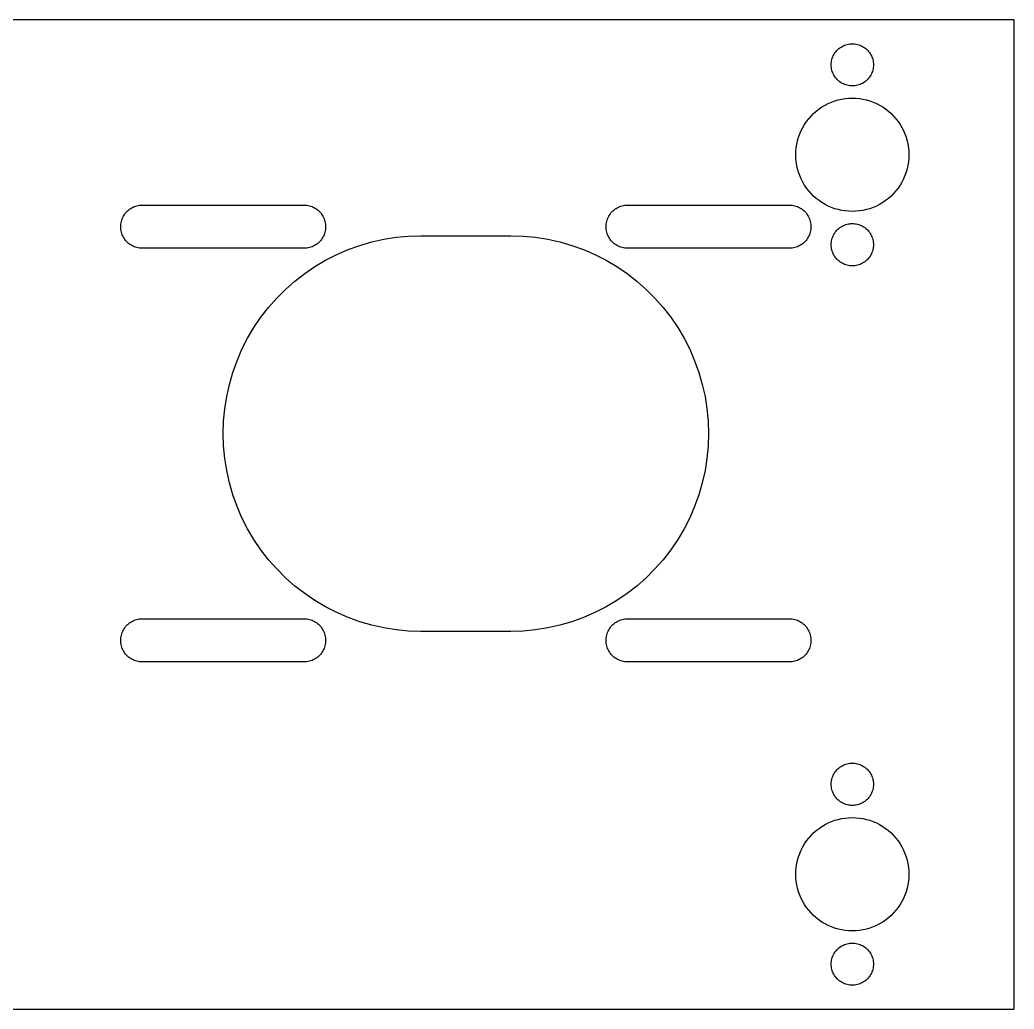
# Model space of a CAD drawing. Header units: metres. Extents: x 0 to 702, y 0 to 290.
# Drawn here: x 612.7 to 668, y 0 to 55 of the extents above; entities that cross this region are included whole.
import ezdxf

# ---------------------------------------------------------------- set-up
doc = ezdxf.new("R2010")
doc.units = ezdxf.units.M

msp = doc.modelspace()

# ---------------------------------------------------------------- linework, layer by layer
for p, q in [((668, 55), (350, 55)), ((668, 0), (668, 55)), ((658.708, 53.6381), (658.78, 53.6542)), ((658.78, 53.6542), (658.853, 53.6657)), ((658.853, 53.6657), (658.926, 53.6727)), ((658.926, 53.6727), (659, 53.675)), ((659, 53.675), (659.074, 53.6727)), ((659.074, 53.6727), (659.147, 53.6657)), ((659.147, 53.6657), (659.22, 53.6542)), ((659.22, 53.6542), (659.292, 53.6381)), ((657.97, 53.0661), (658.008, 53.1296)), ((658.008, 53.1296), (658.049, 53.1906)), ((658.049, 53.1906), (658.095, 53.249)), ((658.095, 53.249), (658.143, 53.3043)), ((658.143, 53.3043), (658.196, 53.3565)), ((658.196, 53.3565), (658.251, 53.4053)), ((658.251, 53.4053), (658.309, 53.4506)), ((658.309, 53.4506), (658.37, 53.4921)), ((658.37, 53.4921), (658.434, 53.5296)), ((658.434, 53.5296), (658.5, 53.5632)), ((658.5, 53.5632), (658.567, 53.5925)), ((658.567, 53.5925), (658.637, 53.6175)), ((658.637, 53.6175), (658.708, 53.6381)), ((659.292, 53.6381), (659.363, 53.6175)), ((659.363, 53.6175), (659.433, 53.5925)), ((659.433, 53.5925), (659.5, 53.5632)), ((659.5, 53.5632), (659.566, 53.5296)), ((659.566, 53.5296), (659.63, 53.4921)), ((659.63, 53.4921), (659.691, 53.4506)), ((659.691, 53.4506), (659.749, 53.4053)), ((659.749, 53.4053), (659.804, 53.3565)), ((659.804, 53.3565), (659.857, 53.3043)), ((659.857, 53.3043), (659.905, 53.249)), ((659.905, 53.249), (659.951, 53.1906)), ((659.951, 53.1906), (659.992, 53.1296)), ((659.992, 53.1296), (660.03, 53.0661)), ((657.825, 52.5), (657.827, 52.5738)), ((657.827, 52.5738), (657.834, 52.6473)), ((657.834, 52.6473), (657.846, 52.7202)), ((657.846, 52.7202), (657.862, 52.7922)), ((657.862, 52.7922), (657.883, 52.8631)), ((657.883, 52.8631), (657.908, 52.9325)), ((657.908, 52.9325), (657.937, 53.0003)), ((657.937, 53.0003), (657.97, 53.0661)), ((660.03, 53.0661), (660.063, 53.0003)), ((660.063, 53.0003), (660.092, 52.9325)), ((660.092, 52.9325), (660.117, 52.8631)), ((660.117, 52.8631), (660.138, 52.7922)), ((660.138, 52.7922), (660.154, 52.7202)), ((660.154, 52.7202), (660.166, 52.6473)), ((660.166, 52.6473), (660.173, 52.5738)), ((660.173, 52.5738), (660.175, 52.5)), ((657.827, 52.4262), (657.825, 52.5)), ((657.834, 52.3527), (657.827, 52.4262)), ((657.846, 52.2798), (657.834, 52.3527)), ((657.862, 52.2078), (657.846, 52.2798)), ((657.883, 52.1369), (657.862, 52.2078)), ((657.908, 52.0674), (657.883, 52.1369)), ((657.937, 51.9997), (657.908, 52.0674)), ((657.97, 51.9339), (657.937, 51.9997)), ((660.063, 51.9997), (660.03, 51.9339)), ((660.092, 52.0674), (660.063, 51.9997)), ((660.117, 52.1369), (660.092, 52.0674)), ((660.138, 52.2078), (660.117, 52.1369)), ((660.154, 52.2798), (660.138, 52.2078)), ((660.166, 52.3527), (660.154, 52.2798)), ((660.173, 52.4262), (660.166, 52.3527)), ((660.175, 52.5), (660.173, 52.4262)), ((658.008, 51.8704), (657.97, 51.9339)), ((658.049, 51.8093), (658.008, 51.8704)), ((658.095, 51.751), (658.049, 51.8093)), ((658.143, 51.6956), (658.095, 51.751)), ((658.196, 51.6434), (658.143, 51.6956)), ((658.251, 51.5946), (658.196, 51.6434)), ((658.309, 51.5494), (658.251, 51.5946)), ((658.37, 51.5079), (658.309, 51.5494)), ((658.434, 51.4703), (658.37, 51.5079)), ((658.5, 51.4368), (658.434, 51.4703)), ((658.567, 51.4075), (658.5, 51.4368)), ((659.5, 51.4368), (659.433, 51.4075)), ((659.566, 51.4703), (659.5, 51.4368)), ((659.63, 51.5079), (659.566, 51.4703)), ((659.691, 51.5494), (659.63, 51.5079)), ((659.749, 51.5946), (659.691, 51.5494)), ((659.804, 51.6434), (659.749, 51.5946)), ((659.857, 51.6956), (659.804, 51.6434)), ((659.905, 51.751), (659.857, 51.6956)), ((659.951, 51.8093), (659.905, 51.751)), ((659.992, 51.8704), (659.951, 51.8093)), ((660.03, 51.9339), (659.992, 51.8704)), ((658.637, 51.3825), (658.567, 51.4075)), ((658.708, 51.3619), (658.637, 51.3825)), ((658.78, 51.3458), (658.708, 51.3619)), ((658.853, 51.3343), (658.78, 51.3458)), ((658.926, 51.3273), (658.853, 51.3343)), ((659, 51.325), (658.926, 51.3273)), ((659.074, 51.3273), (659, 51.325)), ((659.147, 51.3343), (659.074, 51.3273)), ((659.22, 51.3458), (659.147, 51.3343)), ((659.292, 51.3619), (659.22, 51.3458)), ((659.363, 51.3825), (659.292, 51.3619)), ((659.433, 51.4075), (659.363, 51.3825)), ((657.482, 50.2604), (657.659, 50.3502)), ((657.659, 50.3502), (657.84, 50.4288)), ((657.84, 50.4288), (658.027, 50.4958)), ((658.027, 50.4958), (658.217, 50.551)), ((658.217, 50.551), (658.41, 50.5942)), ((658.41, 50.5942), (658.605, 50.6252)), ((658.605, 50.6252), (658.802, 50.6438)), ((658.802, 50.6438), (659, 50.65)), ((659, 50.65), (659.198, 50.6438)), ((659.198, 50.6438), (659.395, 50.6252)), ((659.395, 50.6252), (659.59, 50.5942)), ((659.59, 50.5942), (659.783, 50.551)), ((659.783, 50.551), (659.973, 50.4958)), ((659.973, 50.4958), (660.16, 50.4288)), ((660.16, 50.4288), (660.341, 50.3502)), ((660.341, 50.3502), (660.518, 50.2604)), ((656.704, 49.6563), (656.844, 49.7962)), ((656.844, 49.7962), (656.992, 49.9271)), ((656.992, 49.9271), (657.148, 50.0484)), ((657.148, 50.0484), (657.312, 50.1596)), ((657.312, 50.1596), (657.482, 50.2604)), ((660.518, 50.2604), (660.688, 50.1596)), ((660.688, 50.1596), (660.852, 50.0484)), ((660.852, 50.0484), (661.008, 49.9271)), ((661.008, 49.9271), (661.156, 49.7962)), ((661.156, 49.7962), (661.296, 49.6563)), ((656.34, 49.1879), (656.452, 49.3515)), ((656.452, 49.3515), (656.573, 49.5079)), ((656.573, 49.5079), (656.704, 49.6563)), ((661.296, 49.6563), (661.427, 49.5079)), ((661.427, 49.5079), (661.548, 49.3515)), ((661.548, 49.3515), (661.66, 49.1879)), ((656.071, 48.6596), (656.15, 48.8412)), ((656.15, 48.8412), (656.24, 49.0175)), ((656.24, 49.0175), (656.34, 49.1879)), ((661.66, 49.1879), (661.76, 49.0175)), ((661.76, 49.0175), (661.85, 48.8412)), ((661.85, 48.8412), (661.929, 48.6596)), ((655.906, 48.0902), (655.949, 48.2834)), ((655.949, 48.2834), (656.004, 48.4734)), ((656.004, 48.4734), (656.071, 48.6596)), ((661.929, 48.6596), (661.996, 48.4734)), ((661.996, 48.4734), (662.051, 48.2834)), ((662.051, 48.2834), (662.094, 48.0902)), ((655.85, 47.5), (655.856, 47.6978)), ((655.856, 47.6978), (655.875, 47.8948)), ((655.875, 47.8948), (655.906, 48.0902)), ((662.094, 48.0902), (662.125, 47.8948)), ((662.125, 47.8948), (662.144, 47.6978)), ((662.144, 47.6978), (662.15, 47.5)), ((655.856, 47.3022), (655.85, 47.5)), ((655.875, 47.1052), (655.856, 47.3022)), ((655.906, 46.9097), (655.875, 47.1052)), ((662.125, 47.1052), (662.094, 46.9097)), ((662.144, 47.3022), (662.125, 47.1052)), ((662.15, 47.5), (662.144, 47.3022)), ((655.949, 46.7166), (655.906, 46.9097)), ((656.004, 46.5266), (655.949, 46.7166)), ((656.071, 46.3404), (656.004, 46.5266)), ((661.996, 46.5266), (661.929, 46.3404)), ((662.051, 46.7166), (661.996, 46.5266)), ((662.094, 46.9097), (662.051, 46.7166)), ((656.15, 46.1588), (656.071, 46.3404)), ((656.24, 45.9825), (656.15, 46.1588)), ((656.34, 45.8121), (656.24, 45.9825)), ((661.76, 45.9825), (661.66, 45.8121)), ((661.85, 46.1588), (661.76, 45.9825)), ((661.929, 46.3404), (661.85, 46.1588)), ((656.452, 45.6485), (656.34, 45.8121)), ((656.573, 45.4921), (656.452, 45.6485)), ((656.704, 45.3437), (656.573, 45.4921)), ((661.427, 45.4921), (661.296, 45.3437)), ((661.548, 45.6485), (661.427, 45.4921)), ((661.66, 45.8121), (661.548, 45.6485)), ((656.844, 45.2037), (656.704, 45.3437)), ((656.992, 45.0729), (656.844, 45.2037)), ((657.148, 44.9516), (656.992, 45.0729)), ((657.312, 44.8404), (657.148, 44.9516)), ((657.482, 44.7396), (657.312, 44.8404)), ((660.688, 44.8404), (660.518, 44.7396)), ((660.852, 44.9516), (660.688, 44.8404)), ((661.008, 45.0729), (660.852, 44.9516)), ((661.156, 45.2037), (661.008, 45.0729)), ((661.296, 45.3437), (661.156, 45.2037)), ((618.529, 44.2053), (618.575, 44.2649)), ((618.575, 44.2649), (618.625, 44.3214)), ((618.625, 44.3214), (618.679, 44.3748)), ((618.679, 44.3748), (618.735, 44.4246)), ((618.735, 44.4246), (618.795, 44.4708)), ((618.795, 44.4708), (618.857, 44.5132)), ((618.857, 44.5132), (618.922, 44.5516)), ((618.922, 44.5516), (618.989, 44.5858)), ((618.989, 44.5858), (619.058, 44.6157)), ((619.058, 44.6157), (619.129, 44.6413)), ((619.129, 44.6413), (619.202, 44.6623)), ((619.202, 44.6623), (619.275, 44.6787)), ((619.275, 44.6787), (619.35, 44.6905)), ((619.35, 44.6905), (619.425, 44.6976)), ((619.425, 44.6976), (619.5, 44.7)), ((619.5, 44.7), (628.5, 44.7)), ((628.5, 44.7), (628.575, 44.6976)), ((628.575, 44.6976), (628.65, 44.6905)), ((628.65, 44.6905), (628.725, 44.6787)), ((628.725, 44.6787), (628.798, 44.6623)), ((628.798, 44.6623), (628.871, 44.6413)), ((628.871, 44.6413), (628.942, 44.6157)), ((628.942, 44.6157), (629.011, 44.5858)), ((629.011, 44.5858), (629.078, 44.5516)), ((629.078, 44.5516), (629.143, 44.5132)), ((629.143, 44.5132), (629.205, 44.4708)), ((629.205, 44.4708), (629.265, 44.4246)), ((629.265, 44.4246), (629.321, 44.3748)), ((629.321, 44.3748), (629.375, 44.3214)), ((629.375, 44.3214), (629.425, 44.2649)), ((629.425, 44.2649), (629.471, 44.2053)), ((645.529, 44.2053), (645.575, 44.2649)), ((645.575, 44.2649), (645.625, 44.3214)), ((645.625, 44.3214), (645.679, 44.3748)), ((645.679, 44.3748), (645.735, 44.4246)), ((645.735, 44.4246), (645.795, 44.4708)), ((645.795, 44.4708), (645.857, 44.5132)), ((645.857, 44.5132), (645.922, 44.5516)), ((645.922, 44.5516), (645.989, 44.5858)), ((645.989, 44.5858), (646.058, 44.6157)), ((646.058, 44.6157), (646.129, 44.6413)), ((646.129, 44.6413), (646.202, 44.6623)), ((646.202, 44.6623), (646.275, 44.6787)), ((646.275, 44.6787), (646.35, 44.6905)), ((646.35, 44.6905), (646.425, 44.6976)), ((646.425, 44.6976), (646.5, 44.7)), ((646.5, 44.7), (655.5, 44.7)), ((655.5, 44.7), (655.575, 44.6976)), ((655.575, 44.6976), (655.65, 44.6905)), ((655.65, 44.6905), (655.725, 44.6787)), ((655.725, 44.6787), (655.798, 44.6623)), ((655.798, 44.6623), (655.871, 44.6413)), ((655.871, 44.6413), (655.942, 44.6157)), ((655.942, 44.6157), (656.011, 44.5858)), ((656.011, 44.5858), (656.078, 44.5516)), ((656.078, 44.5516), (656.143, 44.5132)), ((656.143, 44.5132), (656.205, 44.4708)), ((656.205, 44.4708), (656.265, 44.4246)), ((656.265, 44.4246), (656.321, 44.3748)), ((656.321, 44.3748), (656.375, 44.3214)), ((656.375, 44.3214), (656.425, 44.2649)), ((656.425, 44.2649), (656.471, 44.2053)), ((657.659, 44.6498), (657.482, 44.7396)), ((657.84, 44.5712), (657.659, 44.6498)), ((658.027, 44.5042), (657.84, 44.5712)), ((658.217, 44.449), (658.027, 44.5042)), ((658.41, 44.4058), (658.217, 44.449)), ((658.605, 44.3748), (658.41, 44.4058)), ((658.802, 44.3562), (658.605, 44.3748)), ((659, 44.35), (658.802, 44.3562)), ((659.198, 44.3562), (659, 44.35)), ((659.395, 44.3748), (659.198, 44.3562)), ((659.59, 44.4058), (659.395, 44.3748)), ((659.783, 44.449), (659.59, 44.4058)), ((659.973, 44.5042), (659.783, 44.449)), ((660.16, 44.5712), (659.973, 44.5042)), ((660.341, 44.6498), (660.16, 44.5712)), ((660.518, 44.7396), (660.341, 44.6498)), ((618.309, 43.6504), (618.321, 43.7249)), ((618.321, 43.7249), (618.338, 43.7984)), ((618.338, 43.7984), (618.359, 43.8708)), ((618.359, 43.8708), (618.384, 43.9417)), ((618.384, 43.9417), (618.414, 44.0109)), ((618.414, 44.0109), (618.448, 44.0781)), ((618.448, 44.0781), (618.487, 44.143)), ((618.487, 44.143), (618.529, 44.2053)), ((629.471, 44.2053), (629.513, 44.143)), ((629.513, 44.143), (629.552, 44.0781)), ((629.552, 44.0781), (629.586, 44.0109)), ((629.586, 44.0109), (629.616, 43.9417)), ((629.616, 43.9417), (629.641, 43.8708)), ((629.641, 43.8708), (629.662, 43.7984)), ((629.662, 43.7984), (629.679, 43.7249)), ((629.679, 43.7249), (629.691, 43.6504)), ((645.309, 43.6504), (645.321, 43.7249)), ((645.321, 43.7249), (645.338, 43.7984)), ((645.338, 43.7984), (645.359, 43.8708)), ((645.359, 43.8708), (645.384, 43.9417)), ((645.384, 43.9417), (645.414, 44.0109)), ((645.414, 44.0109), (645.448, 44.0781)), ((645.448, 44.0781), (645.487, 44.143)), ((645.487, 44.143), (645.529, 44.2053)), ((656.471, 44.2053), (656.513, 44.143)), ((656.513, 44.143), (656.552, 44.0781)), ((656.552, 44.0781), (656.586, 44.0109)), ((656.586, 44.0109), (656.616, 43.9417)), ((656.616, 43.9417), (656.641, 43.8708)), ((656.641, 43.8708), (656.662, 43.7984)), ((656.662, 43.7984), (656.679, 43.7249)), ((656.679, 43.7249), (656.691, 43.6504)), ((618.3, 43.5), (618.302, 43.5753)), ((618.302, 43.4246), (618.3, 43.5)), ((618.302, 43.5753), (618.309, 43.6504)), ((618.309, 43.3496), (618.302, 43.4246)), ((618.321, 43.2751), (618.309, 43.3496)), ((618.338, 43.2016), (618.321, 43.2751)), ((618.359, 43.1292), (618.338, 43.2016)), ((629.662, 43.2016), (629.641, 43.1292)), ((629.679, 43.2751), (629.662, 43.2016)), ((629.691, 43.3496), (629.679, 43.2751)), ((629.691, 43.6504), (629.698, 43.5753)), ((629.698, 43.4246), (629.691, 43.3496)), ((629.698, 43.5753), (629.7, 43.5)), ((629.7, 43.5), (629.698, 43.4246)), ((645.3, 43.5), (645.302, 43.5753)), ((645.302, 43.4246), (645.3, 43.5)), ((645.302, 43.5753), (645.309, 43.6504)), ((645.309, 43.3496), (645.302, 43.4246)), ((645.321, 43.2751), (645.309, 43.3496)), ((645.338, 43.2016), (645.321, 43.2751)), ((645.359, 43.1292), (645.338, 43.2016)), ((656.662, 43.2016), (656.641, 43.1292)), ((656.679, 43.2751), (656.662, 43.2016)), ((656.691, 43.3496), (656.679, 43.2751)), ((656.691, 43.6504), (656.698, 43.5753)), ((656.698, 43.4246), (656.691, 43.3496)), ((656.698, 43.5753), (656.7, 43.5)), ((656.7, 43.5), (656.698, 43.4246)), ((658.008, 43.1296), (658.049, 43.1906)), ((658.049, 43.1906), (658.095, 43.249)), ((658.095, 43.249), (658.143, 43.3043)), ((658.143, 43.3043), (658.196, 43.3565)), ((658.196, 43.3565), (658.251, 43.4053)), ((658.251, 43.4053), (658.309, 43.4506)), ((658.309, 43.4506), (658.37, 43.4921)), ((658.37, 43.4921), (658.434, 43.5296)), ((658.434, 43.5296), (658.5, 43.5632)), ((658.5, 43.5632), (658.567, 43.5925)), ((658.567, 43.5925), (658.637, 43.6175)), ((658.637, 43.6175), (658.708, 43.6381)), ((658.708, 43.6381), (658.78, 43.6542)), ((658.78, 43.6542), (658.853, 43.6657)), ((658.853, 43.6657), (658.926, 43.6727)), ((658.926, 43.6727), (659, 43.675)), ((659, 43.675), (659.074, 43.6727)), ((659.074, 43.6727), (659.147, 43.6657)), ((659.147, 43.6657), (659.22, 43.6542)), ((659.22, 43.6542), (659.292, 43.6381)), ((659.292, 43.6381), (659.363, 43.6175)), ((659.363, 43.6175), (659.433, 43.5925)), ((659.433, 43.5925), (659.5, 43.5632)), ((659.5, 43.5632), (659.566, 43.5296)), ((659.566, 43.5296), (659.63, 43.4921)), ((659.63, 43.4921), (659.691, 43.4506)), ((659.691, 43.4506), (659.749, 43.4053)), ((659.749, 43.4053), (659.804, 43.3565)), ((659.804, 43.3565), (659.857, 43.3043)), ((659.857, 43.3043), (659.905, 43.249)), ((659.905, 43.249), (659.951, 43.1906)), ((659.951, 43.1906), (659.992, 43.1296)), ((618.384, 43.0582), (618.359, 43.1292)), ((618.414, 42.9891), (618.384, 43.0582)), ((618.448, 42.9219), (618.414, 42.9891)), ((618.487, 42.857), (618.448, 42.9219)), ((618.529, 42.7946), (618.487, 42.857)), ((618.575, 42.7351), (618.529, 42.7946)), ((618.625, 42.6785), (618.575, 42.7351)), ((618.679, 42.6252), (618.625, 42.6785)), ((618.735, 42.5754), (618.679, 42.6252)), ((629.321, 42.6252), (629.265, 42.5754)), ((629.375, 42.6785), (629.321, 42.6252)), ((629.425, 42.7351), (629.375, 42.6785)), ((629.471, 42.7946), (629.425, 42.7351)), ((629.513, 42.857), (629.471, 42.7946)), ((629.552, 42.9219), (629.513, 42.857)), ((629.586, 42.9891), (629.552, 42.9219)), ((629.616, 43.0582), (629.586, 42.9891)), ((629.641, 43.1292), (629.616, 43.0582)), ((631.601, 42.4616), (632.264, 42.6544)), ((632.264, 42.6544), (632.939, 42.8051)), ((632.939, 42.8051), (633.621, 42.9133)), ((633.621, 42.9133), (634.309, 42.9783)), ((634.309, 42.9783), (635, 43)), ((635, 43), (640, 43)), ((640, 43), (640.691, 42.9783)), ((640.691, 42.9783), (641.379, 42.9133)), ((641.379, 42.9133), (642.061, 42.8051)), ((642.061, 42.8051), (642.736, 42.6544)), ((642.736, 42.6544), (643.399, 42.4616)), ((645.384, 43.0582), (645.359, 43.1292)), ((645.414, 42.9891), (645.384, 43.0582)), ((645.448, 42.9219), (645.414, 42.9891)), ((645.487, 42.857), (645.448, 42.9219)), ((645.529, 42.7946), (645.487, 42.857)), ((645.575, 42.7351), (645.529, 42.7946)), ((645.625, 42.6785), (645.575, 42.7351)), ((645.679, 42.6252), (645.625, 42.6785)), ((645.735, 42.5754), (645.679, 42.6252)), ((656.321, 42.6252), (656.265, 42.5754)), ((656.375, 42.6785), (656.321, 42.6252)), ((656.425, 42.7351), (656.375, 42.6785)), ((656.471, 42.7946), (656.425, 42.7351)), ((656.513, 42.857), (656.471, 42.7946)), ((656.552, 42.9219), (656.513, 42.857)), ((656.586, 42.9891), (656.552, 42.9219)), ((656.616, 43.0582), (656.586, 42.9891)), ((656.641, 43.1292), (656.616, 43.0582)), ((657.827, 42.5738), (657.834, 42.6473)), ((657.834, 42.6473), (657.846, 42.7202)), ((657.846, 42.7202), (657.862, 42.7922)), ((657.862, 42.7922), (657.883, 42.8631)), ((657.883, 42.8631), (657.908, 42.9325)), ((657.908, 42.9325), (657.937, 43.0003)), ((657.937, 43.0003), (657.97, 43.0661)), ((657.97, 43.0661), (658.008, 43.1296)), ((659.992, 43.1296), (660.03, 43.0661)), ((660.03, 43.0661), (660.063, 43.0003)), ((660.063, 43.0003), (660.092, 42.9325)), ((660.092, 42.9325), (660.117, 42.8631)), ((660.117, 42.8631), (660.138, 42.7922)), ((660.138, 42.7922), (660.154, 42.7202)), ((660.154, 42.7202), (660.166, 42.6473)), ((660.166, 42.6473), (660.173, 42.5738)), ((618.795, 42.5292), (618.735, 42.5754)), ((618.857, 42.4868), (618.795, 42.5292)), ((618.922, 42.4484), (618.857, 42.4868)), ((618.989, 42.4142), (618.922, 42.4484)), ((619.058, 42.3843), (618.989, 42.4142)), ((619.129, 42.3587), (619.058, 42.3843)), ((619.202, 42.3377), (619.129, 42.3587)), ((619.275, 42.3212), (619.202, 42.3377)), ((619.35, 42.3094), (619.275, 42.3212)), ((619.425, 42.3024), (619.35, 42.3094)), ((619.5, 42.3), (619.425, 42.3024)), ((628.5, 42.3), (619.5, 42.3)), ((628.575, 42.3024), (628.5, 42.3)), ((628.65, 42.3094), (628.575, 42.3024)), ((628.725, 42.3212), (628.65, 42.3094)), ((628.798, 42.3377), (628.725, 42.3212)), ((628.871, 42.3587), (628.798, 42.3377)), ((628.942, 42.3843), (628.871, 42.3587)), ((629.011, 42.4142), (628.942, 42.3843)), ((629.078, 42.4484), (629.011, 42.4142)), ((629.143, 42.4868), (629.078, 42.4484)), ((629.205, 42.5292), (629.143, 42.4868)), ((629.265, 42.5754), (629.205, 42.5292)), ((630.316, 41.9531), (630.951, 42.2275)), ((630.951, 42.2275), (631.601, 42.4616)), ((643.399, 42.4616), (644.049, 42.2275)), ((644.049, 42.2275), (644.684, 41.9531)), ((645.795, 42.5292), (645.735, 42.5754)), ((645.857, 42.4868), (645.795, 42.5292)), ((645.922, 42.4484), (645.857, 42.4868)), ((645.989, 42.4142), (645.922, 42.4484)), ((646.058, 42.3843), (645.989, 42.4142)), ((646.129, 42.3587), (646.058, 42.3843)), ((646.202, 42.3377), (646.129, 42.3587)), ((646.275, 42.3212), (646.202, 42.3377)), ((646.35, 42.3094), (646.275, 42.3212)), ((646.425, 42.3024), (646.35, 42.3094)), ((646.5, 42.3), (646.425, 42.3024)), ((655.5, 42.3), (646.5, 42.3)), ((655.575, 42.3024), (655.5, 42.3)), ((655.65, 42.3094), (655.575, 42.3024)), ((655.725, 42.3212), (655.65, 42.3094)), ((655.798, 42.3377), (655.725, 42.3212)), ((655.871, 42.3587), (655.798, 42.3377)), ((655.942, 42.3843), (655.871, 42.3587)), ((656.011, 42.4142), (655.942, 42.3843)), ((656.078, 42.4484), (656.011, 42.4142)), ((656.143, 42.4868), (656.078, 42.4484)), ((656.205, 42.5292), (656.143, 42.4868)), ((656.265, 42.5754), (656.205, 42.5292)), ((657.825, 42.5), (657.827, 42.5738)), ((657.827, 42.4262), (657.825, 42.5)), ((657.834, 42.3527), (657.827, 42.4262)), ((657.846, 42.2798), (657.834, 42.3527)), ((657.862, 42.2078), (657.846, 42.2798)), ((657.883, 42.1369), (657.862, 42.2078)), ((657.908, 42.0674), (657.883, 42.1369)), ((657.937, 41.9997), (657.908, 42.0674)), ((660.092, 42.0674), (660.063, 41.9997)), ((660.117, 42.1369), (660.092, 42.0674)), ((660.138, 42.2078), (660.117, 42.1369)), ((660.154, 42.2798), (660.138, 42.2078)), ((660.166, 42.3527), (660.154, 42.2798)), ((660.173, 42.4262), (660.166, 42.3527)), ((660.173, 42.5738), (660.175, 42.5)), ((660.175, 42.5), (660.173, 42.4262)), ((629.106, 41.2876), (629.701, 41.6394)), ((629.701, 41.6394), (630.316, 41.9531)), ((644.684, 41.9531), (645.299, 41.6394)), ((645.299, 41.6394), (645.894, 41.2876)), ((657.97, 41.9339), (657.937, 41.9997)), ((658.008, 41.8704), (657.97, 41.9339)), ((658.049, 41.8093), (658.008, 41.8704)), ((658.095, 41.751), (658.049, 41.8093)), ((658.143, 41.6956), (658.095, 41.751)), ((658.196, 41.6434), (658.143, 41.6956)), ((658.251, 41.5946), (658.196, 41.6434)), ((658.309, 41.5494), (658.251, 41.5946)), ((658.37, 41.5079), (658.309, 41.5494)), ((658.434, 41.4703), (658.37, 41.5079)), ((659.63, 41.5079), (659.566, 41.4703)), ((659.691, 41.5494), (659.63, 41.5079)), ((659.749, 41.5946), (659.691, 41.5494)), ((659.804, 41.6434), (659.749, 41.5946)), ((659.857, 41.6956), (659.804, 41.6434)), ((659.905, 41.751), (659.857, 41.6956)), ((659.951, 41.8093), (659.905, 41.751)), ((659.992, 41.8704), (659.951, 41.8093)), ((660.03, 41.9339), (659.992, 41.8704)), ((660.063, 41.9997), (660.03, 41.9339)), ((628.534, 40.8992), (629.106, 41.2876)), ((645.894, 41.2876), (646.466, 40.8992)), ((658.5, 41.4368), (658.434, 41.4703)), ((658.567, 41.4075), (658.5, 41.4368)), ((658.637, 41.3825), (658.567, 41.4075)), ((658.708, 41.3619), (658.637, 41.3825)), ((658.78, 41.3458), (658.708, 41.3619)), ((658.853, 41.3343), (658.78, 41.3458)), ((658.926, 41.3273), (658.853, 41.3343)), ((659, 41.325), (658.926, 41.3273)), ((659.074, 41.3273), (659, 41.325)), ((659.147, 41.3343), (659.074, 41.3273)), ((659.22, 41.3458), (659.147, 41.3343)), ((659.292, 41.3619), (659.22, 41.3458)), ((659.363, 41.3825), (659.292, 41.3619)), ((659.433, 41.4075), (659.363, 41.3825)), ((659.5, 41.4368), (659.433, 41.4075)), ((659.566, 41.4703), (659.5, 41.4368)), ((627.47, 40.0186), (627.988, 40.4756)), ((627.988, 40.4756), (628.534, 40.8992)), ((646.466, 40.8992), (647.012, 40.4756)), ((647.012, 40.4756), (647.53, 40.0186)), ((626.981, 39.53), (627.47, 40.0186)), ((647.53, 40.0186), (648.019, 39.53)), ((626.524, 39.0117), (626.981, 39.53)), ((648.019, 39.53), (648.476, 39.0117)), ((626.101, 38.4656), (626.524, 39.0117)), ((648.476, 39.0117), (648.899, 38.4656)), ((625.712, 37.8941), (626.101, 38.4656)), ((648.899, 38.4656), (649.288, 37.8941)), ((625.361, 37.2993), (625.712, 37.8941)), ((649.288, 37.8941), (649.639, 37.2993)), ((625.047, 36.6836), (625.361, 37.2993)), ((649.639, 37.2993), (649.953, 36.6836)), ((624.772, 36.0494), (625.047, 36.6836)), ((649.953, 36.6836), (650.228, 36.0494)), ((624.538, 35.3992), (624.772, 36.0494)), ((650.228, 36.0494), (650.462, 35.3992)), ((624.346, 34.7356), (624.538, 35.3992)), ((650.462, 35.3992), (650.654, 34.7356)), ((624.195, 34.0612), (624.346, 34.7356)), ((650.654, 34.7356), (650.805, 34.0612)), ((624.087, 33.3787), (624.195, 34.0612)), ((650.805, 34.0612), (650.913, 33.3787)), ((624.022, 32.6907), (624.087, 33.3787)), ((650.913, 33.3787), (650.978, 32.6907)), ((624, 32), (624.022, 32.6907)), ((650.978, 32.6907), (651, 32)), ((624.022, 31.3093), (624, 32)), ((651, 32), (650.978, 31.3093)), ((624.087, 30.6213), (624.022, 31.3093)), ((650.978, 31.3093), (650.913, 30.6213)), ((624.195, 29.9388), (624.087, 30.6213)), ((650.913, 30.6213), (650.805, 29.9388)), ((624.346, 29.2644), (624.195, 29.9388)), ((650.805, 29.9388), (650.654, 29.2644)), ((624.538, 28.6008), (624.346, 29.2644)), ((650.654, 29.2644), (650.462, 28.6008)), ((624.772, 27.9506), (624.538, 28.6008)), ((650.462, 28.6008), (650.228, 27.9506)), ((625.047, 27.3164), (624.772, 27.9506)), ((650.228, 27.9506), (649.953, 27.3164)), ((625.361, 26.7007), (625.047, 27.3164)), ((649.953, 27.3164), (649.639, 26.7007)), ((625.712, 26.1059), (625.361, 26.7007)), ((649.639, 26.7007), (649.288, 26.1059)), ((626.101, 25.5344), (625.712, 26.1059)), ((649.288, 26.1059), (648.899, 25.5344)), ((626.524, 24.9883), (626.101, 25.5344)), ((648.899, 25.5344), (648.476, 24.9883)), ((626.981, 24.47), (626.524, 24.9883)), ((648.476, 24.9883), (648.019, 24.47)), ((627.47, 23.9814), (626.981, 24.47)), ((648.019, 24.47), (647.53, 23.9814)), ((627.988, 23.5244), (627.47, 23.9814)), ((647.53, 23.9814), (647.012, 23.5244)), ((628.534, 23.1008), (627.988, 23.5244)), ((647.012, 23.5244), (646.466, 23.1008)), ((629.106, 22.7124), (628.534, 23.1008)), ((629.701, 22.3606), (629.106, 22.7124)), ((645.894, 22.7124), (645.299, 22.3606)), ((646.466, 23.1008), (645.894, 22.7124)), ((630.316, 22.0469), (629.701, 22.3606)), ((645.299, 22.3606), (644.684, 22.0469)), ((618.922, 21.5516), (618.989, 21.5858)), ((618.989, 21.5858), (619.058, 21.6157)), ((619.058, 21.6157), (619.129, 21.6413)), ((619.129, 21.6413), (619.202, 21.6623)), ((619.202, 21.6623), (619.275, 21.6788)), ((619.275, 21.6788), (619.35, 21.6906)), ((619.35, 21.6906), (619.425, 21.6976)), ((619.425, 21.6976), (619.5, 21.7)), ((619.5, 21.7), (628.5, 21.7)), ((628.5, 21.7), (628.575, 21.6976)), ((628.575, 21.6976), (628.65, 21.6906)), ((628.65, 21.6906), (628.725, 21.6788)), ((628.725, 21.6788), (628.798, 21.6623)), ((628.798, 21.6623), (628.871, 21.6413)), ((628.871, 21.6413), (628.942, 21.6157)), ((628.942, 21.6157), (629.011, 21.5858)), ((629.011, 21.5858), (629.078, 21.5516)), ((630.951, 21.7725), (630.316, 22.0469)), ((631.601, 21.5384), (630.951, 21.7725)), ((644.049, 21.7725), (643.399, 21.5384)), ((644.684, 22.0469), (644.049, 21.7725)), ((645.922, 21.5516), (645.989, 21.5858)), ((645.989, 21.5858), (646.058, 21.6157)), ((646.058, 21.6157), (646.129, 21.6413)), ((646.129, 21.6413), (646.202, 21.6623)), ((646.202, 21.6623), (646.275, 21.6788)), ((646.275, 21.6788), (646.35, 21.6906)), ((646.35, 21.6906), (646.425, 21.6976)), ((646.425, 21.6976), (646.5, 21.7)), ((646.5, 21.7), (655.5, 21.7)), ((655.5, 21.7), (655.575, 21.6976)), ((655.575, 21.6976), (655.65, 21.6906)), ((655.65, 21.6906), (655.725, 21.6788)), ((655.725, 21.6788), (655.798, 21.6623)), ((655.798, 21.6623), (655.871, 21.6413)), ((655.871, 21.6413), (655.942, 21.6157)), ((655.942, 21.6157), (656.011, 21.5858)), ((656.011, 21.5858), (656.078, 21.5516)), ((618.414, 21.0109), (618.448, 21.0781)), ((618.448, 21.0781), (618.487, 21.143)), ((618.487, 21.143), (618.529, 21.2054)), ((618.529, 21.2054), (618.575, 21.2649)), ((618.575, 21.2649), (618.625, 21.3215)), ((618.625, 21.3215), (618.679, 21.3748)), ((618.679, 21.3748), (618.735, 21.4246)), ((618.735, 21.4246), (618.795, 21.4708)), ((618.795, 21.4708), (618.857, 21.5132)), ((618.857, 21.5132), (618.922, 21.5516)), ((629.078, 21.5516), (629.143, 21.5132)), ((629.143, 21.5132), (629.205, 21.4708)), ((629.205, 21.4708), (629.265, 21.4246)), ((629.265, 21.4246), (629.321, 21.3748)), ((629.321, 21.3748), (629.375, 21.3215)), ((629.375, 21.3215), (629.425, 21.2649)), ((629.425, 21.2649), (629.471, 21.2054)), ((629.471, 21.2054), (629.513, 21.143)), ((629.513, 21.143), (629.552, 21.0781)), ((629.552, 21.0781), (629.586, 21.0109)), ((632.264, 21.3456), (631.601, 21.5384)), ((632.939, 21.1949), (632.264, 21.3456)), ((633.621, 21.0867), (632.939, 21.1949)), ((634.309, 21.0217), (633.621, 21.0867)), ((635, 21), (634.309, 21.0217)), ((640.691, 21.0217), (640, 21)), ((641.379, 21.0867), (640.691, 21.0217)), ((642.061, 21.1949), (641.379, 21.0867)), ((642.736, 21.3456), (642.061, 21.1949)), ((643.399, 21.5384), (642.736, 21.3456)), ((645.414, 21.0109), (645.448, 21.0781)), ((645.448, 21.0781), (645.487, 21.143)), ((645.487, 21.143), (645.529, 21.2054)), ((645.529, 21.2054), (645.575, 21.2649)), ((645.575, 21.2649), (645.625, 21.3215)), ((645.625, 21.3215), (645.679, 21.3748)), ((645.679, 21.3748), (645.735, 21.4246)), ((645.735, 21.4246), (645.795, 21.4708)), ((645.795, 21.4708), (645.857, 21.5132)), ((645.857, 21.5132), (645.922, 21.5516)), ((656.078, 21.5516), (656.143, 21.5132)), ((656.143, 21.5132), (656.205, 21.4708)), ((656.205, 21.4708), (656.265, 21.4246)), ((656.265, 21.4246), (656.321, 21.3748)), ((656.321, 21.3748), (656.375, 21.3215)), ((656.375, 21.3215), (656.425, 21.2649)), ((656.425, 21.2649), (656.471, 21.2054)), ((656.471, 21.2054), (656.513, 21.143)), ((656.513, 21.143), (656.552, 21.0781)), ((656.552, 21.0781), (656.586, 21.0109)), ((618.3, 20.5), (618.302, 20.5754)), ((618.302, 20.4247), (618.3, 20.5)), ((618.302, 20.5754), (618.309, 20.6504)), ((618.309, 20.6504), (618.321, 20.7249)), ((618.321, 20.7249), (618.338, 20.7984)), ((618.338, 20.7984), (618.359, 20.8708)), ((618.359, 20.8708), (618.384, 20.9418)), ((618.384, 20.9418), (618.414, 21.0109)), ((629.586, 21.0109), (629.616, 20.9418)), ((629.616, 20.9418), (629.641, 20.8708)), ((629.641, 20.8708), (629.662, 20.7984)), ((629.662, 20.7984), (629.679, 20.7249)), ((629.679, 20.7249), (629.691, 20.6504)), ((629.691, 20.6504), (629.698, 20.5754)), ((629.698, 20.5754), (629.7, 20.5)), ((629.7, 20.5), (629.698, 20.4247)), ((640, 21), (635, 21)), ((645.3, 20.5), (645.302, 20.5754)), ((645.302, 20.4247), (645.3, 20.5)), ((645.302, 20.5754), (645.309, 20.6504)), ((645.309, 20.6504), (645.321, 20.7249)), ((645.321, 20.7249), (645.338, 20.7984)), ((645.338, 20.7984), (645.359, 20.8708)), ((645.359, 20.8708), (645.384, 20.9418)), ((645.384, 20.9418), (645.414, 21.0109)), ((656.586, 21.0109), (656.616, 20.9418)), ((656.616, 20.9418), (656.641, 20.8708)), ((656.641, 20.8708), (656.662, 20.7984)), ((656.662, 20.7984), (656.679, 20.7249)), ((656.679, 20.7249), (656.691, 20.6504)), ((656.691, 20.6504), (656.698, 20.5754)), ((656.698, 20.5754), (656.7, 20.5)), ((656.7, 20.5), (656.698, 20.4247)), ((618.309, 20.3496), (618.302, 20.4247)), ((618.321, 20.2751), (618.309, 20.3496)), ((618.338, 20.2016), (618.321, 20.2751)), ((618.359, 20.1292), (618.338, 20.2016)), ((618.384, 20.0583), (618.359, 20.1292)), ((618.414, 19.9891), (618.384, 20.0583)), ((618.448, 19.9219), (618.414, 19.9891)), ((618.487, 19.857), (618.448, 19.9219)), ((629.552, 19.9219), (629.513, 19.857)), ((629.586, 19.9891), (629.552, 19.9219)), ((629.616, 20.0583), (629.586, 19.9891)), ((629.641, 20.1292), (629.616, 20.0583)), ((629.662, 20.2016), (629.641, 20.1292)), ((629.679, 20.2751), (629.662, 20.2016)), ((629.691, 20.3496), (629.679, 20.2751)), ((629.698, 20.4247), (629.691, 20.3496)), ((645.309, 20.3496), (645.302, 20.4247)), ((645.321, 20.2751), (645.309, 20.3496)), ((645.338, 20.2016), (645.321, 20.2751)), ((645.359, 20.1292), (645.338, 20.2016)), ((645.384, 20.0583), (645.359, 20.1292)), ((645.414, 19.9891), (645.384, 20.0583)), ((645.448, 19.9219), (645.414, 19.9891)), ((645.487, 19.857), (645.448, 19.9219)), ((656.552, 19.9219), (656.513, 19.857)), ((656.586, 19.9891), (656.552, 19.9219)), ((656.616, 20.0583), (656.586, 19.9891)), ((656.641, 20.1292), (656.616, 20.0583)), ((656.662, 20.2016), (656.641, 20.1292)), ((656.679, 20.2751), (656.662, 20.2016)), ((656.691, 20.3496), (656.679, 20.2751)), ((656.698, 20.4247), (656.691, 20.3496)), ((618.529, 19.7947), (618.487, 19.857)), ((618.575, 19.7351), (618.529, 19.7947)), ((618.625, 19.6786), (618.575, 19.7351)), ((618.679, 19.6252), (618.625, 19.6786)), ((618.735, 19.5754), (618.679, 19.6252)), ((618.795, 19.5292), (618.735, 19.5754)), ((618.857, 19.4868), (618.795, 19.5292)), ((618.922, 19.4484), (618.857, 19.4868)), ((618.989, 19.4142), (618.922, 19.4484)), ((619.058, 19.3843), (618.989, 19.4142)), ((619.129, 19.3587), (619.058, 19.3843)), ((619.202, 19.3377), (619.129, 19.3587)), ((628.871, 19.3587), (628.798, 19.3377)), ((628.942, 19.3843), (628.871, 19.3587)), ((629.011, 19.4142), (628.942, 19.3843)), ((629.078, 19.4484), (629.011, 19.4142)), ((629.143, 19.4868), (629.078, 19.4484)), ((629.205, 19.5292), (629.143, 19.4868)), ((629.265, 19.5754), (629.205, 19.5292)), ((629.321, 19.6252), (629.265, 19.5754)), ((629.375, 19.6786), (629.321, 19.6252)), ((629.425, 19.7351), (629.375, 19.6786)), ((629.471, 19.7947), (629.425, 19.7351)), ((629.513, 19.857), (629.471, 19.7947)), ((645.529, 19.7947), (645.487, 19.857)), ((645.575, 19.7351), (645.529, 19.7947)), ((645.625, 19.6786), (645.575, 19.7351)), ((645.679, 19.6252), (645.625, 19.6786)), ((645.735, 19.5754), (645.679, 19.6252)), ((645.795, 19.5292), (645.735, 19.5754)), ((645.857, 19.4868), (645.795, 19.5292)), ((645.922, 19.4484), (645.857, 19.4868)), ((645.989, 19.4142), (645.922, 19.4484)), ((646.058, 19.3843), (645.989, 19.4142)), ((646.129, 19.3587), (646.058, 19.3843)), ((646.202, 19.3377), (646.129, 19.3587)), ((655.871, 19.3587), (655.798, 19.3377)), ((655.942, 19.3843), (655.871, 19.3587)), ((656.011, 19.4142), (655.942, 19.3843)), ((656.078, 19.4484), (656.011, 19.4142)), ((656.143, 19.4868), (656.078, 19.4484)), ((656.205, 19.5292), (656.143, 19.4868)), ((656.265, 19.5754), (656.205, 19.5292)), ((656.321, 19.6252), (656.265, 19.5754)), ((656.375, 19.6786), (656.321, 19.6252)), ((656.425, 19.7351), (656.375, 19.6786)), ((656.471, 19.7947), (656.425, 19.7351)), ((656.513, 19.857), (656.471, 19.7947)), ((619.275, 19.3213), (619.202, 19.3377)), ((619.35, 19.3095), (619.275, 19.3213)), ((619.425, 19.3024), (619.35, 19.3095)), ((619.5, 19.3), (619.425, 19.3024)), ((628.5, 19.3), (619.5, 19.3)), ((628.575, 19.3024), (628.5, 19.3)), ((628.65, 19.3095), (628.575, 19.3024)), ((628.725, 19.3213), (628.65, 19.3095)), ((628.798, 19.3377), (628.725, 19.3213)), ((646.275, 19.3213), (646.202, 19.3377)), ((646.35, 19.3095), (646.275, 19.3213)), ((646.425, 19.3024), (646.35, 19.3095)), ((646.5, 19.3), (646.425, 19.3024)), ((655.5, 19.3), (646.5, 19.3)), ((655.575, 19.3024), (655.5, 19.3)), ((655.65, 19.3095), (655.575, 19.3024)), ((655.725, 19.3213), (655.65, 19.3095)), ((655.798, 19.3377), (655.725, 19.3213)), ((658.095, 13.249), (658.143, 13.3043)), ((658.143, 13.3043), (658.196, 13.3565)), ((658.196, 13.3565), (658.251, 13.4053)), ((658.251, 13.4053), (658.309, 13.4506)), ((658.309, 13.4506), (658.37, 13.4921)), ((658.37, 13.4921), (658.434, 13.5296)), ((658.434, 13.5296), (658.5, 13.5632)), ((658.5, 13.5632), (658.567, 13.5925)), ((658.567, 13.5925), (658.637, 13.6175)), ((658.637, 13.6175), (658.708, 13.6381)), ((658.708, 13.6381), (658.78, 13.6542)), ((658.78, 13.6542), (658.853, 13.6657)), ((658.853, 13.6657), (658.926, 13.6727)), ((658.926, 13.6727), (659, 13.675)), ((659, 13.675), (659.074, 13.6727)), ((659.074, 13.6727), (659.147, 13.6657)), ((659.147, 13.6657), (659.22, 13.6542)), ((659.22, 13.6542), (659.292, 13.6381)), ((659.292, 13.6381), (659.363, 13.6175)), ((659.363, 13.6175), (659.433, 13.5925)), ((659.433, 13.5925), (659.5, 13.5632)), ((659.5, 13.5632), (659.566, 13.5296)), ((659.566, 13.5296), (659.63, 13.4921)), ((659.63, 13.4921), (659.691, 13.4506)), ((659.691, 13.4506), (659.749, 13.4053)), ((659.749, 13.4053), (659.804, 13.3565)), ((659.804, 13.3565), (659.857, 13.3043)), ((659.857, 13.3043), (659.905, 13.249)), ((657.846, 12.7202), (657.862, 12.7922)), ((657.862, 12.7922), (657.883, 12.8631)), ((657.883, 12.8631), (657.908, 12.9325)), ((657.908, 12.9325), (657.937, 13.0003)), ((657.937, 13.0003), (657.97, 13.0661)), ((657.97, 13.0661), (658.008, 13.1296)), ((658.008, 13.1296), (658.049, 13.1906)), ((658.049, 13.1906), (658.095, 13.249)), ((659.905, 13.249), (659.951, 13.1906)), ((659.951, 13.1906), (659.992, 13.1296)), ((659.992, 13.1296), (660.03, 13.0661)), ((660.03, 13.0661), (660.063, 13.0003)), ((660.063, 13.0003), (660.092, 12.9325)), ((660.092, 12.9325), (660.117, 12.8631)), ((660.117, 12.8631), (660.138, 12.7922)), ((660.138, 12.7922), (660.154, 12.7202)), ((657.825, 12.5), (657.827, 12.5738)), ((657.827, 12.4262), (657.825, 12.5)), ((657.827, 12.5738), (657.834, 12.6473)), ((657.834, 12.3527), (657.827, 12.4262)), ((657.834, 12.6473), (657.846, 12.7202)), ((657.846, 12.2798), (657.834, 12.3527)), ((657.862, 12.2078), (657.846, 12.2798)), ((657.883, 12.1369), (657.862, 12.2078)), ((660.138, 12.2078), (660.117, 12.1369)), ((660.154, 12.2798), (660.138, 12.2078)), ((660.154, 12.7202), (660.166, 12.6473)), ((660.166, 12.3527), (660.154, 12.2798)), ((660.166, 12.6473), (660.173, 12.5738)), ((660.173, 12.4262), (660.166, 12.3527)), ((660.173, 12.5738), (660.175, 12.5)), ((660.175, 12.5), (660.173, 12.4262)), ((657.908, 12.0674), (657.883, 12.1369)), ((657.937, 11.9997), (657.908, 12.0674)), ((657.97, 11.9339), (657.937, 11.9997)), ((658.008, 11.8704), (657.97, 11.9339)), ((658.049, 11.8093), (658.008, 11.8704)), ((658.095, 11.751), (658.049, 11.8093)), ((658.143, 11.6956), (658.095, 11.751)), ((658.196, 11.6434), (658.143, 11.6956)), ((658.251, 11.5946), (658.196, 11.6434)), ((659.804, 11.6434), (659.749, 11.5946)), ((659.857, 11.6956), (659.804, 11.6434)), ((659.905, 11.751), (659.857, 11.6956)), ((659.951, 11.8093), (659.905, 11.751)), ((659.992, 11.8704), (659.951, 11.8093)), ((660.03, 11.9339), (659.992, 11.8704)), ((660.063, 11.9997), (660.03, 11.9339)), ((660.092, 12.0674), (660.063, 11.9997)), ((660.117, 12.1369), (660.092, 12.0674)), ((658.309, 11.5494), (658.251, 11.5946)), ((658.37, 11.5079), (658.309, 11.5494)), ((658.434, 11.4703), (658.37, 11.5079)), ((658.5, 11.4368), (658.434, 11.4703)), ((658.567, 11.4075), (658.5, 11.4368)), ((658.637, 11.3825), (658.567, 11.4075)), ((658.708, 11.3619), (658.637, 11.3825)), ((658.78, 11.3458), (658.708, 11.3619)), ((658.853, 11.3343), (658.78, 11.3458)), ((658.926, 11.3273), (658.853, 11.3343)), ((659, 11.325), (658.926, 11.3273)), ((659.074, 11.3273), (659, 11.325)), ((659.147, 11.3343), (659.074, 11.3273)), ((659.22, 11.3458), (659.147, 11.3343)), ((659.292, 11.3619), (659.22, 11.3458)), ((659.363, 11.3825), (659.292, 11.3619)), ((659.433, 11.4075), (659.363, 11.3825)), ((659.5, 11.4368), (659.433, 11.4075)), ((659.566, 11.4703), (659.5, 11.4368)), ((659.63, 11.5079), (659.566, 11.4703)), ((659.691, 11.5494), (659.63, 11.5079)), ((659.749, 11.5946), (659.691, 11.5494)), ((658.027, 10.4958), (658.217, 10.551)), ((658.217, 10.551), (658.41, 10.5942)), ((658.41, 10.5942), (658.605, 10.6252)), ((658.605, 10.6252), (658.802, 10.6438)), ((658.802, 10.6438), (659, 10.65)), ((659, 10.65), (659.198, 10.6438)), ((659.198, 10.6438), (659.395, 10.6252)), ((659.395, 10.6252), (659.59, 10.5942)), ((659.59, 10.5942), (659.783, 10.551)), ((659.783, 10.551), (659.973, 10.4958)), ((656.992, 9.92711), (657.148, 10.0484)), ((657.148, 10.0484), (657.312, 10.1596)), ((657.312, 10.1596), (657.482, 10.2604)), ((657.482, 10.2604), (657.659, 10.3502)), ((657.659, 10.3502), (657.84, 10.4288)), ((657.84, 10.4288), (658.027, 10.4958)), ((659.973, 10.4958), (660.16, 10.4288)), ((660.16, 10.4288), (660.341, 10.3502)), ((660.341, 10.3502), (660.518, 10.2604)), ((660.518, 10.2604), (660.688, 10.1596)), ((660.688, 10.1596), (660.852, 10.0484)), ((660.852, 10.0484), (661.008, 9.92711)), ((656.452, 9.35152), (656.573, 9.50787)), ((656.573, 9.50787), (656.704, 9.65631)), ((656.704, 9.65631), (656.844, 9.79625)), ((656.844, 9.79625), (656.992, 9.92711)), ((661.008, 9.92711), (661.156, 9.79625)), ((661.156, 9.79625), (661.296, 9.65631)), ((661.296, 9.65631), (661.427, 9.50787)), ((661.427, 9.50787), (661.548, 9.35152)), ((656.15, 8.8412), (656.24, 9.01752)), ((656.24, 9.01752), (656.34, 9.18785)), ((656.34, 9.18785), (656.452, 9.35152)), ((661.548, 9.35152), (661.66, 9.18785)), ((661.66, 9.18785), (661.76, 9.01752)), ((661.76, 9.01752), (661.85, 8.8412)), ((655.949, 8.28337), (656.004, 8.47339)), ((656.004, 8.47339), (656.071, 8.65959)), ((656.071, 8.65959), (656.15, 8.8412)), ((661.85, 8.8412), (661.929, 8.65959)), ((661.929, 8.65959), (661.996, 8.47339)), ((661.996, 8.47339), (662.051, 8.28337)), ((655.856, 7.69778), (655.875, 7.89479)), ((655.875, 7.89479), (655.906, 8.09024)), ((655.906, 8.09024), (655.949, 8.28337)), ((662.051, 8.28337), (662.094, 8.09024)), ((662.094, 8.09024), (662.125, 7.89479)), ((662.125, 7.89479), (662.144, 7.69778)), ((655.85, 7.5), (655.856, 7.69778)), ((655.856, 7.3022), (655.85, 7.5)), ((655.875, 7.10519), (655.856, 7.3022)), ((662.144, 7.3022), (662.125, 7.10519)), ((662.144, 7.69778), (662.15, 7.5)), ((662.15, 7.5), (662.144, 7.3022)), ((655.906, 6.90974), (655.875, 7.10519)), ((655.949, 6.71661), (655.906, 6.90974)), ((656.004, 6.5266), (655.949, 6.71661)), ((662.051, 6.71661), (661.996, 6.5266)), ((662.094, 6.90974), (662.051, 6.71661)), ((662.125, 7.10519), (662.094, 6.90974)), ((656.071, 6.34039), (656.004, 6.5266)), ((656.15, 6.15878), (656.071, 6.34039)), ((656.24, 5.98247), (656.15, 6.15878)), ((661.85, 6.15878), (661.76, 5.98247)), ((661.929, 6.34039), (661.85, 6.15878)), ((661.996, 6.5266), (661.929, 6.34039)), ((656.34, 5.81213), (656.24, 5.98247)), ((656.452, 5.64847), (656.34, 5.81213)), ((656.573, 5.49211), (656.452, 5.64847)), ((661.548, 5.64847), (661.427, 5.49211)), ((661.66, 5.81213), (661.548, 5.64847)), ((661.76, 5.98247), (661.66, 5.81213)), ((656.704, 5.34367), (656.573, 5.49211)), ((656.844, 5.20374), (656.704, 5.34367)), ((656.992, 5.07288), (656.844, 5.20374)), ((657.148, 4.95158), (656.992, 5.07288)), ((661.008, 5.07288), (660.852, 4.95158)), ((661.156, 5.20374), (661.008, 5.07288)), ((661.296, 5.34367), (661.156, 5.20374)), ((661.427, 5.49211), (661.296, 5.34367)), ((657.312, 4.84036), (657.148, 4.95158)), ((657.482, 4.73962), (657.312, 4.84036)), ((657.659, 4.64978), (657.482, 4.73962)), ((657.84, 4.5712), (657.659, 4.64978)), ((658.027, 4.50417), (657.84, 4.5712)), ((658.217, 4.44896), (658.027, 4.50417)), ((658.41, 4.40579), (658.217, 4.44896)), ((659.783, 4.44896), (659.59, 4.40579)), ((659.973, 4.50417), (659.783, 4.44896)), ((660.16, 4.5712), (659.973, 4.50417)), ((660.341, 4.64978), (660.16, 4.5712)), ((660.518, 4.73962), (660.341, 4.64978)), ((660.688, 4.84036), (660.518, 4.73962)), ((660.852, 4.95158), (660.688, 4.84036)), ((658.605, 4.37483), (658.41, 4.40579)), ((658.802, 4.3562), (658.605, 4.37483)), ((659, 4.34999), (658.802, 4.3562)), ((659.198, 4.3562), (659, 4.34999)), ((659.395, 4.37483), (659.198, 4.3562)), ((659.59, 4.40579), (659.395, 4.37483)), ((658.143, 3.30434), (658.196, 3.35654)), ((658.196, 3.35654), (658.251, 3.40535)), ((658.251, 3.40535), (658.309, 3.45059)), ((658.309, 3.45059), (658.37, 3.49208)), ((658.37, 3.49208), (658.434, 3.52965)), ((658.434, 3.52965), (658.5, 3.56317)), ((658.5, 3.56317), (658.567, 3.59248)), ((658.567, 3.59248), (658.637, 3.61748)), ((658.637, 3.61748), (658.708, 3.63808)), ((658.708, 3.63808), (658.78, 3.65417)), ((658.78, 3.65417), (658.853, 3.66573)), ((658.853, 3.66573), (658.926, 3.67267)), ((658.926, 3.67267), (659, 3.67499)), ((659, 3.67499), (659.074, 3.67267)), ((659.074, 3.67267), (659.147, 3.66573)), ((659.147, 3.66573), (659.22, 3.65417)), ((659.22, 3.65417), (659.292, 3.63808)), ((659.292, 3.63808), (659.363, 3.61748)), ((659.363, 3.61748), (659.433, 3.59248)), ((659.433, 3.59248), (659.5, 3.56317)), ((659.5, 3.56317), (659.566, 3.52965)), ((659.566, 3.52965), (659.63, 3.49208)), ((659.63, 3.49208), (659.691, 3.45059)), ((659.691, 3.45059), (659.749, 3.40535)), ((659.749, 3.40535), (659.804, 3.35654)), ((659.804, 3.35654), (659.857, 3.30434)), ((657.846, 2.72017), (657.862, 2.79221)), ((657.862, 2.79221), (657.883, 2.86308)), ((657.883, 2.86308), (657.908, 2.93254)), ((657.908, 2.93254), (657.937, 3.00029)), ((657.937, 3.00029), (657.97, 3.06606)), ((657.97, 3.06606), (658.008, 3.12959)), ((658.008, 3.12959), (658.049, 3.19064)), ((658.049, 3.19064), (658.095, 3.24896)), ((658.095, 3.24896), (658.143, 3.30434)), ((659.857, 3.30434), (659.905, 3.24896)), ((659.905, 3.24896), (659.951, 3.19064)), ((659.951, 3.19064), (659.992, 3.12959)), ((659.992, 3.12959), (660.03, 3.06606)), ((660.03, 3.06606), (660.063, 3.00029)), ((660.063, 3.00029), (660.092, 2.93254)), ((660.092, 2.93254), (660.117, 2.86308)), ((660.117, 2.86308), (660.138, 2.79221)), ((660.138, 2.79221), (660.154, 2.72017)), ((657.825, 2.5), (657.827, 2.57378)), ((657.827, 2.42621), (657.825, 2.5)), ((657.827, 2.57378), (657.834, 2.64726)), ((657.834, 2.35272), (657.827, 2.42621)), ((657.834, 2.64726), (657.846, 2.72017)), ((657.846, 2.27982), (657.834, 2.35272)), ((657.862, 2.20778), (657.846, 2.27982)), ((660.154, 2.27982), (660.138, 2.20778)), ((660.154, 2.72017), (660.166, 2.64726)), ((660.166, 2.35272), (660.154, 2.27982)), ((660.166, 2.64726), (660.173, 2.57378)), ((660.173, 2.42621), (660.166, 2.35272)), ((660.173, 2.57378), (660.175, 2.5)), ((660.175, 2.5), (660.173, 2.42621)), ((657.883, 2.1369), (657.862, 2.20778)), ((657.908, 2.06744), (657.883, 2.1369)), ((657.937, 1.99969), (657.908, 2.06744)), ((657.97, 1.93393), (657.937, 1.99969)), ((658.008, 1.87039), (657.97, 1.93393)), ((658.049, 1.80934), (658.008, 1.87039)), ((658.095, 1.75102), (658.049, 1.80934)), ((658.143, 1.69565), (658.095, 1.75102)), ((658.196, 1.64345), (658.143, 1.69565)), ((659.857, 1.69565), (659.804, 1.64345)), ((659.905, 1.75102), (659.857, 1.69565)), ((659.951, 1.80934), (659.905, 1.75102)), ((659.992, 1.87039), (659.951, 1.80934)), ((660.03, 1.93393), (659.992, 1.87039)), ((660.063, 1.99969), (660.03, 1.93393)), ((660.092, 2.06744), (660.063, 1.99969)), ((660.117, 2.1369), (660.092, 2.06744)), ((660.138, 2.20778), (660.117, 2.1369)), ((658.251, 1.59464), (658.196, 1.64345)), ((658.309, 1.54939), (658.251, 1.59464)), ((658.37, 1.5079), (658.309, 1.54939)), ((658.434, 1.47034), (658.37, 1.5079)), ((658.5, 1.43681), (658.434, 1.47034)), ((658.567, 1.4075), (658.5, 1.43681)), ((658.637, 1.38251), (658.567, 1.4075)), ((658.708, 1.36191), (658.637, 1.38251)), ((658.78, 1.34581), (658.708, 1.36191)), ((658.853, 1.33426), (658.78, 1.34581)), ((658.926, 1.32732), (658.853, 1.33426)), ((659, 1.325), (658.926, 1.32732)), ((659.074, 1.32732), (659, 1.325)), ((659.147, 1.33426), (659.074, 1.32732)), ((659.22, 1.34581), (659.147, 1.33426)), ((659.292, 1.36191), (659.22, 1.34581)), ((659.363, 1.38251), (659.292, 1.36191)), ((659.433, 1.4075), (659.363, 1.38251)), ((659.5, 1.43681), (659.433, 1.4075)), ((659.566, 1.47034), (659.5, 1.43681)), ((659.63, 1.5079), (659.566, 1.47034)), ((659.691, 1.54939), (659.63, 1.5079)), ((659.749, 1.59464), (659.691, 1.54939)), ((659.804, 1.64345), (659.749, 1.59464)), ((350, 0), (668, 0))]:
    msp.add_line(p, q)

doc.saveas('drawing.dxf')
